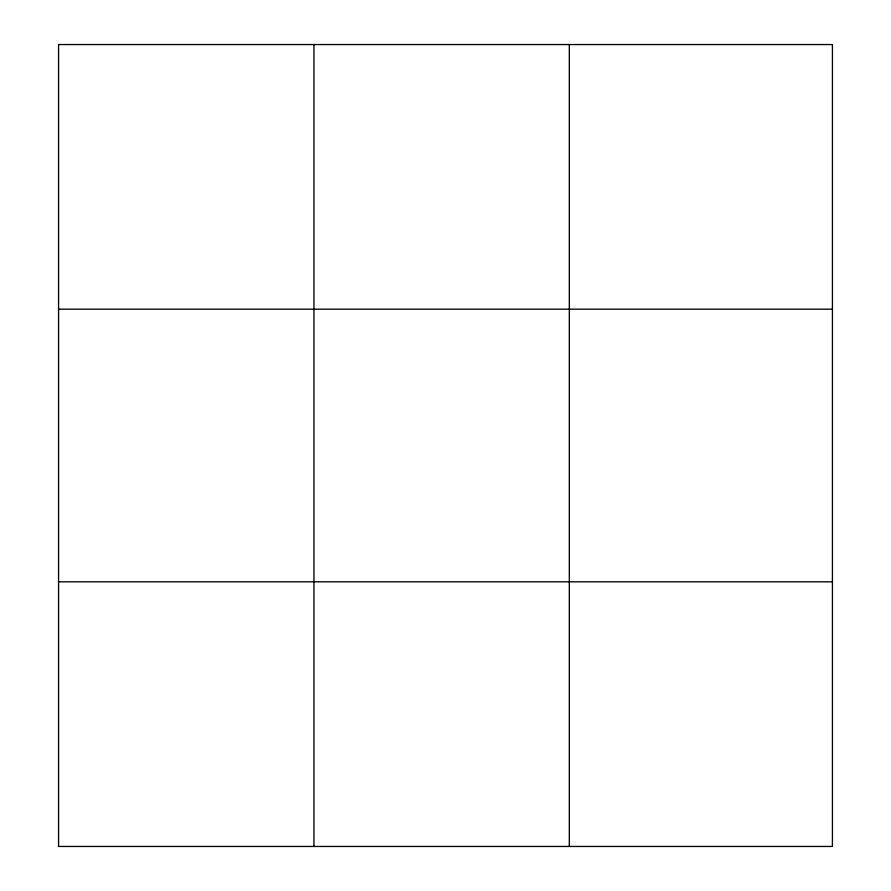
<?xml version="1.0" encoding="UTF-8"?>
<svg xmlns="http://www.w3.org/2000/svg" width="891" height="891" viewBox="0 0 891 891"><rect width="100%" height="100%" fill="white"/><g stroke="black" fill="none" stroke-linecap="round" stroke-linejoin="round"><path stroke-width="1.34" d="M313.944 44.55L313.944 846.45M569.316 44.55L569.316 846.45M58.572 309.177L832.428 309.177M58.572 581.823L832.428 581.823M832.428 44.55L832.428 846.45L58.572 846.45L58.572 44.55L832.428 44.55"/></g></svg>
